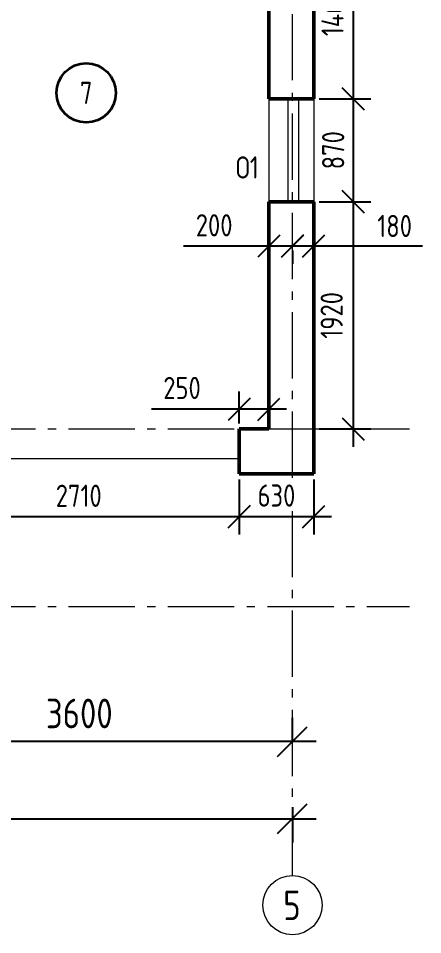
# Model space of a CAD drawing. Header units: millimetres. Extents: x 13040 to 55040, y 21337 to 51037.
# Drawn here: x 31191 to 34606, y 35319 to 43063 of the extents above; entities that cross this region are included whole.
import ezdxf

# ---------------------------------------------------------------- set-up
doc = ezdxf.new("R2010")
doc.units = ezdxf.units.MM
doc.linetypes.add('ГОСТ 2.303 6', pattern=[12, 8, -1.5, 1, -1.5])
for name, color, linetype, lineweight in [('Марки', 7, 'Continuous', 30), ('Площади', 7, 'Continuous', 35), ('Размеры', 7, 'Continuous', 20), ('Стены', 7, 'Continuous', 50)]:
    doc.layers.add(name, color=color, linetype=linetype, lineweight=lineweight)
doc.layers.add('Оси', color=3, linetype='Continuous')
doc.styles.add('ГОСТ 2.304', font='CS_Gost2304.shx')
doc.dimstyles.new('СПДС', dxfattribs={"dimscale": 100, "dimtxt": 2.5, "dimasz": 2.5, "dimexe": 2, "dimexo": 0.625, "dimgap": 1, "dimtad": 1, "dimdec": 0, "dimtxsty": 'ГОСТ 2.304', "dimblk": 'OBLIQUE', "dimblk1": 'OBLIQUE', "dimblk2": 'OBLIQUE', "dimcen": 2.5, "dimdle": 2, "dimadec": 0, "dimazin": 2, "dimtfac": 0.75, "dimtdec": 4, "dimtmove": 1, "dimatfit": 3, "dimfxl": 1, "dimtfill": 1, "dimtolj": 1, "dimarcsym": 1})

# ---------------------------------------------------------------- blocks, each defined once
blk = doc.blocks.new('_Oblique')
at = {"color": 0, "linetype": 'ByBlock', "lineweight": -2}
blk.add_line((-0.5, -0.5), (0.5, 0.5), dxfattribs=at)
blk = doc.blocks.new('*D57')
at = {"layer": 'Defpoints', "color": 0, "ltscale": 75}
for p in [(29906, 36951.1), (29906, 36951.1), (33506, 36902)]:
    blk.add_point(p, dxfattribs=at)
at = {"layer": 'Оси', "color": 0, "lineweight": -2, "ltscale": 100}
for p, q in [((29906, 37013.6), (29906, 37151.1)), ((33506, 36964.5), (33506, 37151.1)), ((33706, 36951.1), (29706, 36951.1))]:
    blk.add_line(p, q, dxfattribs=at)
at = {"layer": 'Оси', "color": 0, "lineweight": -2, "ltscale": 75, "xscale": 250, "yscale": 250, "zscale": 250, "rotation": 180}
blk.add_blockref('_Oblique', (29906, 36951.1), dxfattribs=at)
at = {"layer": 'Оси', "color": 0, "lineweight": -2, "ltscale": 75, "xscale": 250, "yscale": 250, "zscale": 250}
blk.add_blockref('_Oblique', (33506, 36951.1), dxfattribs=at)
at = {"layer": 'Оси', "color": 0, "lineweight": 20, "ltscale": 75, "insert": (31706, 37188.6), "char_height": 250, "attachment_point": 5, "style": 'ГОСТ 2.304', "bg_fill": 3, "box_fill_scale": 1.1, "bg_fill_color": 256, "bg_fill_true_color": 13158600, "bg_fill_transparency": 0}
blk.add_mtext('\\A1;3600', dxfattribs=at)
blk = doc.blocks.new('*D58')
at = {"layer": 'Defpoints', "color": 0, "ltscale": 75}
for p in [(19106, 36458.8), (33506, 36458.8), (33506, 36299.2)]:
    blk.add_point(p, dxfattribs=at)
at = {"layer": 'Оси', "color": 0, "lineweight": -2, "ltscale": 100}
for p, q in [((19106, 36396.3), (19106, 36099.2)), ((33506, 36396.3), (33506, 36099.2)), ((18906, 36299.2), (33706, 36299.2))]:
    blk.add_line(p, q, dxfattribs=at)
at = {"layer": 'Оси', "color": 0, "lineweight": -2, "ltscale": 75, "xscale": 250, "yscale": 250, "zscale": 250, "rotation": 180}
blk.add_blockref('_Oblique', (19106, 36299.2), dxfattribs=at)
at = {"layer": 'Оси', "color": 0, "lineweight": -2, "ltscale": 75, "xscale": 250, "yscale": 250, "zscale": 250}
blk.add_blockref('_Oblique', (33506, 36299.2), dxfattribs=at)
at = {"layer": 'Оси', "color": 0, "lineweight": 20, "ltscale": 75, "insert": (26306, 36524.2), "char_height": 250, "attachment_point": 5, "style": 'ГОСТ 2.304', "bg_fill": 3, "box_fill_scale": 1.1, "bg_fill_color": 256, "bg_fill_true_color": 13158600, "bg_fill_transparency": 0}
blk.add_mtext('\\A1;14400', dxfattribs=at)
blk = doc.blocks.new('*D117')
at = {"layer": 'Defpoints', "color": 0, "ltscale": 75}
for p in [(33686, 43842.9), (33686, 42382.9), (34018.9, 42382.9)]:
    blk.add_point(p, dxfattribs=at)
at = {"layer": 'Размеры', "color": 0, "lineweight": -2, "ltscale": 75}
for p, q in [((34018.9, 43992.9), (34018.9, 42232.9)), ((33732.9, 43842.9), (34168.9, 43842.9)), ((33732.9, 42382.9), (34168.9, 42382.9))]:
    blk.add_line(p, q, dxfattribs=at)
at = {"layer": 'Размеры', "color": 0, "lineweight": -2, "ltscale": 75, "xscale": 187.5, "yscale": 187.5, "zscale": 187.5}
for p, rotation in [((34018.9, 43842.9), 90), ((34018.9, 42382.9), 270)]:
    blk.add_blockref('_Oblique', p, dxfattribs=dict(at, rotation=rotation))
at = {"layer": 'Размеры', "color": 0, "ltscale": 75, "insert": (33844.7, 43112.9), "char_height": 187.5, "attachment_point": 5, "rotation": 90, "style": 'ГОСТ 2.304', "bg_fill": 3, "box_fill_scale": 1.1, "bg_fill_color": 256, "bg_fill_true_color": 13158600, "bg_fill_transparency": 0}
blk.add_mtext('\\A1;1460', dxfattribs=at)
blk = doc.blocks.new('*D126')
at = {"layer": 'Defpoints', "color": 0, "ltscale": 75}
for p in [(33686, 41512.9), (33686, 39592.9), (34018.9, 39592.9)]:
    blk.add_point(p, dxfattribs=at)
at = {"layer": 'Размеры', "color": 0, "lineweight": -2, "ltscale": 75}
for p, q in [((34018.9, 41662.9), (34018.9, 39442.9)), ((33732.9, 41512.9), (34168.9, 41512.9)), ((33732.9, 39592.9), (34168.9, 39592.9))]:
    blk.add_line(p, q, dxfattribs=at)
at = {"layer": 'Размеры', "color": 0, "lineweight": -2, "ltscale": 75, "xscale": 187.5, "yscale": 187.5, "zscale": 187.5}
for p, rotation in [((34018.9, 41512.9), 90), ((34018.9, 39592.9), 270)]:
    blk.add_blockref('_Oblique', p, dxfattribs=dict(at, rotation=rotation))
at = {"layer": 'Размеры', "color": 0, "ltscale": 75, "insert": (33837.4, 40552.9), "char_height": 187.5, "attachment_point": 5, "rotation": 90, "style": 'ГОСТ 2.304', "bg_fill": 3, "box_fill_scale": 1.1, "bg_fill_color": 256, "bg_fill_true_color": 13158600, "bg_fill_transparency": 0}
blk.add_mtext('\\A1;1920', dxfattribs=at)
blk = doc.blocks.new('*D127')
at = {"layer": 'Defpoints', "color": 0, "ltscale": 75}
for p in [(33056, 39212.9), (33686, 39212.9), (33686, 38852.1)]:
    blk.add_point(p, dxfattribs=at)
at = {"layer": 'Размеры', "color": 0, "lineweight": -2, "ltscale": 75}
for p, q in [((33056, 39166), (33056, 38702.1)), ((33686, 39166), (33686, 38702.1)), ((32906, 38852.1), (33836, 38852.1))]:
    blk.add_line(p, q, dxfattribs=at)
at = {"layer": 'Размеры', "color": 0, "lineweight": -2, "ltscale": 75, "xscale": 187.5, "yscale": 187.5, "zscale": 187.5, "rotation": 180}
blk.add_blockref('_Oblique', (33056, 38852.1), dxfattribs=at)
at = {"layer": 'Размеры', "color": 0, "lineweight": -2, "ltscale": 75, "xscale": 187.5, "yscale": 187.5, "zscale": 187.5}
blk.add_blockref('_Oblique', (33686, 38852.1), dxfattribs=at)
at = {"layer": 'Размеры', "color": 0, "ltscale": 75, "insert": (33371, 39030.2), "char_height": 187.5, "attachment_point": 5, "style": 'ГОСТ 2.304', "bg_fill": 3, "box_fill_scale": 1.1, "bg_fill_color": 256, "bg_fill_true_color": 13158600, "bg_fill_transparency": 0}
blk.add_mtext('\\A1;630', dxfattribs=at)
blk = doc.blocks.new('*D128')
at = {"layer": 'Defpoints', "color": 0, "ltscale": 75}
for p in [(30346, 39212.9), (33056, 39212.9), (33056, 38852.1)]:
    blk.add_point(p, dxfattribs=at)
at = {"layer": 'Размеры', "color": 0, "lineweight": -2, "ltscale": 75}
for p, q in [((30346, 39166), (30346, 38702.1)), ((33056, 39166), (33056, 38702.1)), ((30196, 38852.1), (33206, 38852.1))]:
    blk.add_line(p, q, dxfattribs=at)
at = {"layer": 'Размеры', "color": 0, "lineweight": -2, "ltscale": 75, "xscale": 187.5, "yscale": 187.5, "zscale": 187.5, "rotation": 180}
blk.add_blockref('_Oblique', (30346, 38852.1), dxfattribs=at)
at = {"layer": 'Размеры', "color": 0, "lineweight": -2, "ltscale": 75, "xscale": 187.5, "yscale": 187.5, "zscale": 187.5}
blk.add_blockref('_Oblique', (33056, 38852.1), dxfattribs=at)
at = {"layer": 'Размеры', "color": 0, "ltscale": 75, "insert": (31701, 39028.1), "char_height": 187.5, "attachment_point": 5, "style": 'ГОСТ 2.304', "bg_fill": 3, "box_fill_scale": 1.1, "bg_fill_color": 256, "bg_fill_true_color": 13158600, "bg_fill_transparency": 0}
blk.add_mtext('\\A1;2710', dxfattribs=at)
blk = doc.blocks.new('*D132')
at = {"layer": 'Defpoints', "color": 0, "ltscale": 75}
for p in [(33686, 42382.9), (33686, 41512.9), (34018.9, 41512.9)]:
    blk.add_point(p, dxfattribs=at)
at = {"layer": 'Размеры', "color": 0, "lineweight": -2, "ltscale": 75}
for p, q in [((34018.9, 42532.9), (34018.9, 41362.9)), ((33732.9, 42382.9), (34168.9, 42382.9)), ((33732.9, 41512.9), (34168.9, 41512.9))]:
    blk.add_line(p, q, dxfattribs=at)
at = {"layer": 'Размеры', "color": 0, "lineweight": -2, "ltscale": 75, "xscale": 187.5, "yscale": 187.5, "zscale": 187.5}
for p, rotation in [((34018.9, 42382.9), 90), ((34018.9, 41512.9), 270)]:
    blk.add_blockref('_Oblique', p, dxfattribs=dict(at, rotation=rotation))
at = {"layer": 'Размеры', "color": 0, "ltscale": 75, "insert": (33850.1, 41947.9), "char_height": 187.5, "attachment_point": 5, "rotation": 90, "style": 'ГОСТ 2.304', "bg_fill": 3, "box_fill_scale": 1.1, "bg_fill_color": 256, "bg_fill_true_color": 13158600, "bg_fill_transparency": 0}
blk.add_mtext('\\A1;870', dxfattribs=at)
blk = doc.blocks.new('*D199')
at = {"layer": 'Defpoints', "color": 0, "ltscale": 75}
for p in [(33056, 39759.4), (33056, 39592.9), (33306, 39592.9)]:
    blk.add_point(p, dxfattribs=at)
at = {"layer": 'Размеры', "color": 0, "lineweight": -2, "ltscale": 75}
for p, q in [((33056, 39639.8), (33056, 39909.4)), ((33306, 39639.8), (33306, 39909.4)), ((33056, 39759.4), (32315.6, 39759.4)), ((33456, 39759.4), (32906, 39759.4))]:
    blk.add_line(p, q, dxfattribs=at)
at = {"layer": 'Размеры', "color": 0, "lineweight": -2, "ltscale": 75, "xscale": 187.5, "yscale": 187.5, "zscale": 187.5, "rotation": 180}
blk.add_blockref('_Oblique', (33056, 39759.4), dxfattribs=at)
at = {"layer": 'Размеры', "color": 0, "lineweight": -2, "ltscale": 75, "xscale": 187.5, "yscale": 187.5, "zscale": 187.5}
blk.add_blockref('_Oblique', (33306, 39759.4), dxfattribs=at)
at = {"layer": 'Размеры', "color": 0, "ltscale": 75, "insert": (32573.4, 39939.3), "char_height": 187.5, "attachment_point": 5, "style": 'ГОСТ 2.304', "bg_fill": 3, "box_fill_scale": 1.1, "bg_fill_color": 256, "bg_fill_true_color": 13158600, "bg_fill_transparency": 0}
blk.add_mtext('\\A1;250', dxfattribs=at)
blk = doc.blocks.new('*D211')
at = {"layer": 'Defpoints', "color": 0, "ltscale": 75}
for p in [(33506, 41147.5), (33686, 41147.5), (33686, 41139.3)]:
    blk.add_point(p, dxfattribs=at)
at = {"layer": 'Размеры', "color": 0, "lineweight": -2, "ltscale": 75}
for p, q in [((33356, 41139.3), (33836, 41139.3)), ((33686, 41139.3), (34605.8, 41139.3)), ((33506, 41100.6), (33506, 40989.3)), ((33686, 41100.6), (33686, 40989.3))]:
    blk.add_line(p, q, dxfattribs=at)
at = {"layer": 'Размеры', "color": 0, "lineweight": -2, "ltscale": 75, "xscale": 187.5, "yscale": 187.5, "zscale": 187.5, "rotation": 180}
blk.add_blockref('_Oblique', (33506, 41139.3), dxfattribs=at)
at = {"layer": 'Размеры', "color": 0, "lineweight": -2, "ltscale": 75, "xscale": 187.5, "yscale": 187.5, "zscale": 187.5}
blk.add_blockref('_Oblique', (33686, 41139.3), dxfattribs=at)
at = {"layer": 'Размеры', "color": 0, "ltscale": 75, "insert": (34369.1, 41308), "char_height": 187.5, "attachment_point": 5, "style": 'ГОСТ 2.304', "bg_fill": 3, "box_fill_scale": 1.1, "bg_fill_color": 256, "bg_fill_true_color": 13158600, "bg_fill_transparency": 0}
blk.add_mtext('\\A1;180', dxfattribs=at)
blk = doc.blocks.new('*D213')
at = {"layer": 'Defpoints', "color": 0, "ltscale": 75}
for p in [(33306, 41139.3), (33306, 41137.9), (33506, 41139.3)]:
    blk.add_point(p, dxfattribs=at)
at = {"layer": 'Размеры', "color": 0, "lineweight": -2, "ltscale": 75}
for p, q in [((33306, 41137.9), (32586.8, 41137.9)), ((33656, 41137.9), (33156, 41137.9)), ((33306, 41092.4), (33306, 40987.9)), ((33506, 41092.4), (33506, 40987.9))]:
    blk.add_line(p, q, dxfattribs=at)
at = {"layer": 'Размеры', "color": 0, "lineweight": -2, "ltscale": 75, "xscale": 187.5, "yscale": 187.5, "zscale": 187.5, "rotation": 180}
blk.add_blockref('_Oblique', (33306, 41137.9), dxfattribs=at)
at = {"layer": 'Размеры', "color": 0, "lineweight": -2, "ltscale": 75, "xscale": 187.5, "yscale": 187.5, "zscale": 187.5}
blk.add_blockref('_Oblique', (33506, 41137.9), dxfattribs=at)
at = {"layer": 'Размеры', "color": 0, "ltscale": 75, "insert": (32844.6, 41313.9), "char_height": 187.5, "attachment_point": 5, "style": 'ГОСТ 2.304', "bg_fill": 3, "box_fill_scale": 1.1, "bg_fill_color": 256, "bg_fill_true_color": 13158600, "bg_fill_transparency": 0}
blk.add_mtext('\\A1;200', dxfattribs=at)

msp = doc.modelspace()

# ---------------------------------------------------------------- linework, layer by layer
at = {"layer": 'Оси', "color": 3, "linetype": 'ГОСТ 2.303 6', "lineweight": 20, "ltscale": 70}
for p, q in [((33506, 35819.4), (33506, 48717.4)), ((16494.6, 39592.9), (34494.6, 39592.9)), ((16494.6, 38092.9), (34494.6, 38092.9))]:
    msp.add_line(p, q, dxfattribs=at)
at = {"layer": 'Оси', "color": 3, "lineweight": 20, "ltscale": 100}
msp.add_circle((33506, 35569.4), 250, dxfattribs=at)
at = {"layer": 'Площади', "ltscale": 75}
msp.add_circle((31763.6, 42432.7), 250, dxfattribs=at)
at = {"layer": 'Размеры', "ltscale": 75}
msp.add_line((33506, 39592.9), (33506, 39592.9), dxfattribs=at)
at = {"layer": 'Стены', "lineweight": 50, "ltscale": 100}
for p, q in [((33306, 42382.9), (33306, 43842.9)), ((33686, 42382.9), (33686, 43842.9)), ((33306, 42382.9), (33686, 42382.9)), ((33306, 39592.9), (33306, 41512.9)), ((33306, 41512.9), (33686, 41512.9)), ((33686, 39212.9), (33686, 41512.9)), ((33306, 39592.9), (33056, 39592.9)), ((33056, 39592.9), (33056, 39212.9)), ((33686, 39212.9), (33056, 39212.9))]:
    msp.add_line(p, q, dxfattribs=at)
at = {"layer": 'Стены', "lineweight": 20, "ltscale": 100}
for p, q in [((33306, 42382.9), (33306, 41512.9)), ((33466, 42382.9), (33466, 41512.9)), ((33556, 42382.9), (33556, 41512.9)), ((33686, 42382.9), (33686, 41512.9)), ((30346, 39342.9), (33056, 39342.9))]:
    msp.add_line(p, q, dxfattribs=at)

# ---------------------------------------------------------------- texts
at = {"layer": 'Марки', "ltscale": 75, "insert": (33027.9, 41896.3), "char_height": 187.5, "width": 262.308, "attachment_point": 1, "style": 'ГОСТ 2.304'}
msp.add_mtext('О1', dxfattribs=at)
at = {"layer": 'Оси', "color": 3, "lineweight": 20, "ltscale": 100, "insert": (33501.7, 35567.6), "char_height": 250, "width": 270.465, "attachment_point": 5, "style": 'ГОСТ 2.304'}
msp.add_mtext('5', dxfattribs=at)
at = {"layer": 'Площади', "ltscale": 75, "insert": (31763.6, 42432.7), "char_height": 187.5, "width": 142.869, "attachment_point": 5, "style": 'ГОСТ 2.304'}
msp.add_mtext('7', dxfattribs=at)

# ---------------------------------------------------------------- next in the draw order: dimensions: what is measured, and where the dimension line sits
at = {"layer": 'Оси', "color": 3, "lineweight": 20, "ltscale": 100}
for base, p1, p2, picture, middle in [((29906, 36951.1), (33506, 36902), (29906, 36951.1), '*D57', (31706, 37188.6)), ((33506, 36299.2), (19106, 36458.8), (33506, 36458.8), '*D58', (26306, 36524.2))]:
    dim = msp.add_linear_dim(base=base, p1=p1, p2=p2, dimstyle='СПДС', dxfattribs=at)
    dim.commit()
    dim.dimension.update_dxf_attribs({"geometry": picture, "text_midpoint": middle})
at = {"layer": 'Размеры', "ltscale": 75}
for base, p1, p2, picture, middle in [((34018.9, 42382.9), (33686, 43842.9), (33686, 42382.9), '*D117', (33844.7, 43112.9)), ((34018.9, 39592.9), (33686, 41512.9), (33686, 39592.9), '*D126', (33837.4, 40552.9))]:
    dim = msp.add_linear_dim(base=base, p1=p1, p2=p2, angle=90, dimstyle='СПДС', override={"dimscale": 75}, dxfattribs=at)
    dim.commit()
    dim.dimension.update_dxf_attribs({"geometry": picture, "text_midpoint": middle})
dim = msp.add_linear_dim(base=(33056, 39759.4), p1=(33306, 39592.9), p2=(33056, 39592.9), dimstyle='СПДС', override={"dimscale": 75}, dxfattribs=at)
dim.commit()
dim.dimension.update_dxf_attribs({"geometry": '*D199', "text_midpoint": (32573.4, 39767.6), "dimtype": 160})
dim = msp.add_linear_dim(base=(33686, 38852.1), p1=(33056, 39212.9), p2=(33686, 39212.9), dimstyle='СПДС', override={"dimscale": 75}, dxfattribs=at)
dim.commit()
dim.dimension.update_dxf_attribs({"geometry": '*D127', "text_midpoint": (33371, 39030.2)})

# ---------------------------------------------------------------- next in the draw order: dimensions: what is measured, and where the dimension line sits
dim = msp.add_linear_dim(base=(34018.9, 41512.9), p1=(33686, 42382.9), p2=(33686, 41512.9), angle=90, dimstyle='СПДС', override={"dimscale": 75}, dxfattribs=at)
dim.commit()
dim.dimension.update_dxf_attribs({"geometry": '*D132', "text_midpoint": (33850.1, 41947.9)})
dim = msp.add_linear_dim(base=(33056, 38852.1), p1=(30346, 39212.9), p2=(33056, 39212.9), dimstyle='СПДС', override={"dimscale": 75}, dxfattribs=at)
dim.commit()
dim.dimension.update_dxf_attribs({"geometry": '*D128', "text_midpoint": (31701, 39028.1)})

# ---------------------------------------------------------------- next in the draw order: dimensions: what is measured, and where the dimension line sits
dim = msp.add_linear_dim(base=(33686, 41139.3), p1=(33506, 41147.5), p2=(33686, 41147.5), dimstyle='СПДС', override={"dimscale": 75}, dxfattribs=at)
dim.commit()
dim.dimension.update_dxf_attribs({"geometry": '*D211', "text_midpoint": (34369.1, 41131), "dimtype": 160})

# ---------------------------------------------------------------- next in the draw order: dimensions: what is measured, and where the dimension line sits
dim = msp.add_linear_dim(base=(33306, 41137.9), p1=(33506, 41139.3), p2=(33306, 41139.3), dimstyle='СПДС', override={"dimscale": 75}, dxfattribs=at)
dim.commit()
dim.dimension.update_dxf_attribs({"geometry": '*D213', "text_midpoint": (32844.6, 41134.6), "dimtype": 160})

doc.saveas('drawing.dxf')
